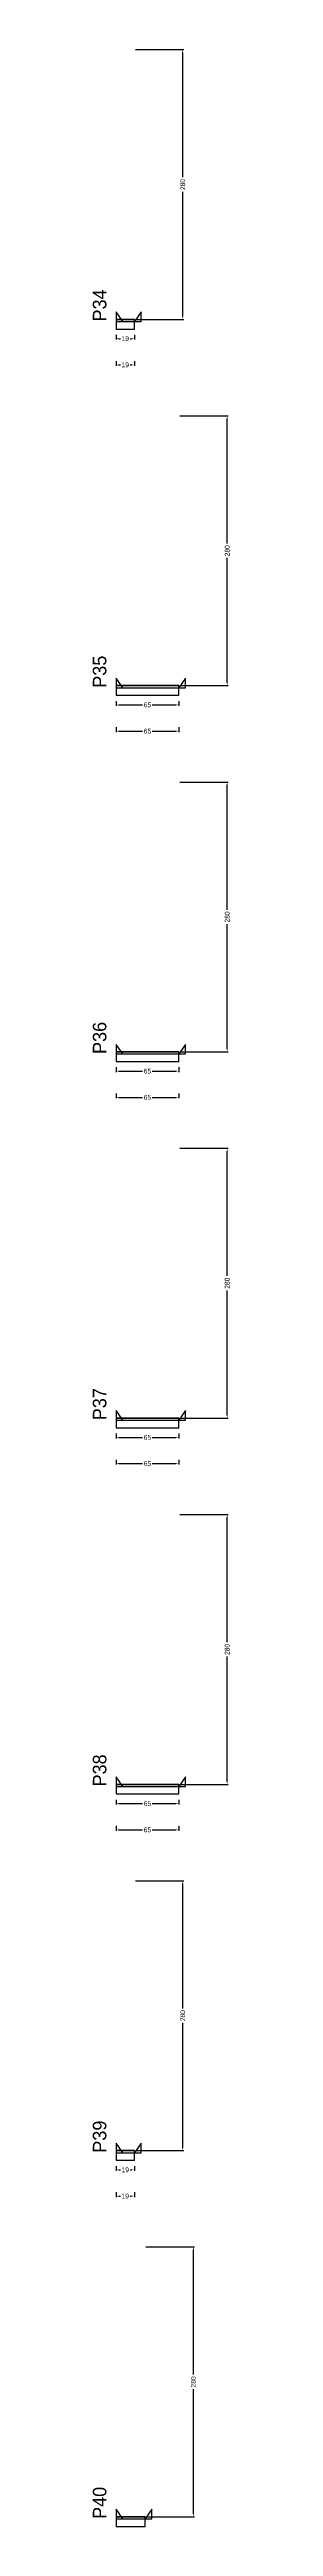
# Model space of a CAD drawing. Header units: centimetres. Extents: x -8500 to 4118, y -39526 to 295.
# Drawn here: x 3976 to 4118, y -14828 to -12258 of the extents above; entities that cross this region are included whole.
import ezdxf

# ---------------------------------------------------------------- set-up
doc = ezdxf.new("R2010")
doc.units = ezdxf.units.CM
for name, color, linetype in [('NOMENCLATURA', 7, 'Continuous'), ('SARR_2.2x10', 60, 'Continuous'), ('SARR_2.2x7', 40, 'Continuous')]:
    doc.layers.add(name, color=color, linetype=linetype)
doc.dimstyles.new('PAINEL-NOVA', dxfattribs={"dimtxt": 5, "dimasz": 3, "dimexe": 1, "dimexo": 1, "dimgap": 1, "dimtad": 1, "dimcen": 2.5, "dimazin": 3, "dimtfac": 1, "dimtmove": 0, "dimatfit": 3})

# ---------------------------------------------------------------- blocks, each defined once
blk = doc.blocks.new('_CLOSEDFILLED')
at = {"color": 0, "linetype": 'BYBLOCK'}
blk.add_solid([(-1, 0.16), (0, 0), (-1, -0.16)], dxfattribs=at)
blk = doc.blocks.new('*D879')
for p, q in [((4000, -12553.8), (4000, -12558.8)), ((4003, -12557.8), (4004.5, -12557.8)), ((4014.5, -12557.8), (4016, -12557.8)), ((4019, -12553.8), (4019, -12558.8))]:
    blk.add_line(p, q)
at = {"layer": 'Defpoints'}
for p in [(4000, -12552.8), (4000, -12557.8), (4019, -12552.8)]:
    blk.add_point(p, dxfattribs=at)
at = {"layer": 'SARR_2.2x10', "xscale": 3, "yscale": 3, "rotation": 180}
blk.add_blockref('_CLOSEDFILLED', (4000, -12557.8), dxfattribs=at)
at = {"layer": 'SARR_2.2x10', "xscale": 3, "yscale": 3}
blk.add_blockref('_CLOSEDFILLED', (4019, -12557.8), dxfattribs=at)
at = {"layer": 'SARR_2.2x10', "insert": (4009.5, -12557.8), "char_height": 5, "attachment_point": 5}
blk.add_mtext('19', dxfattribs=at)
blk = doc.blocks.new('*D880')
for p, q in [((4020, -12257.8), (4070, -12257.8)), ((4069, -12390.3), (4069, -12260.8)), ((4069, -12534.8), (4069, -12405.3)), ((4020, -12537.8), (4070, -12537.8))]:
    blk.add_line(p, q)
at = {"layer": 'Defpoints'}
for p in [(4019, -12257.8), (4019, -12537.8), (4069, -12537.8)]:
    blk.add_point(p, dxfattribs=at)
at = {"layer": 'SARR_2.2x10', "xscale": 3, "yscale": 3}
for p, rotation in [((4069, -12257.8), 90), ((4069, -12537.8), 270)]:
    blk.add_blockref('_CLOSEDFILLED', p, dxfattribs=dict(at, rotation=rotation))
at = {"layer": 'SARR_2.2x10', "insert": (4069, -12397.8), "char_height": 5, "attachment_point": 5, "rotation": 90}
blk.add_mtext('280', dxfattribs=at)
blk = doc.blocks.new('*D881')
for p, q in [((4020, -12257.8), (4070, -12257.8)), ((4069, -12390.3), (4069, -12260.8)), ((4069, -12534.8), (4069, -12405.3)), ((4020, -12537.8), (4070, -12537.8))]:
    blk.add_line(p, q)
at = {"layer": 'Defpoints'}
for p in [(4019, -12257.8), (4019, -12537.8), (4069, -12537.8)]:
    blk.add_point(p, dxfattribs=at)
at = {"layer": 'SARR_2.2x10', "xscale": 3, "yscale": 3}
for p, rotation in [((4069, -12257.8), 90), ((4069, -12537.8), 270)]:
    blk.add_blockref('_CLOSEDFILLED', p, dxfattribs=dict(at, rotation=rotation))
at = {"layer": 'SARR_2.2x10', "insert": (4069, -12397.8), "char_height": 5, "attachment_point": 5, "rotation": 90}
blk.add_mtext('280', dxfattribs=at)
blk = doc.blocks.new('*D882')
for p, q in [((4020, -12257.8), (4070, -12257.8)), ((4069, -12390.3), (4069, -12260.8)), ((4069, -12534.8), (4069, -12405.3)), ((4020, -12537.8), (4070, -12537.8))]:
    blk.add_line(p, q)
at = {"layer": 'Defpoints'}
for p in [(4019, -12257.8), (4019, -12537.8), (4069, -12537.8)]:
    blk.add_point(p, dxfattribs=at)
at = {"layer": 'SARR_2.2x10', "xscale": 3, "yscale": 3}
for p, rotation in [((4069, -12257.8), 90), ((4069, -12537.8), 270)]:
    blk.add_blockref('_CLOSEDFILLED', p, dxfattribs=dict(at, rotation=rotation))
at = {"layer": 'SARR_2.2x10', "insert": (4069, -12397.8), "char_height": 5, "attachment_point": 5, "rotation": 90}
blk.add_mtext('280', dxfattribs=at)
blk = doc.blocks.new('*D883')
for p, q in [((4020, -12257.8), (4070, -12257.8)), ((4069, -12390.3), (4069, -12260.8)), ((4069, -12534.8), (4069, -12405.3)), ((4020, -12537.8), (4070, -12537.8))]:
    blk.add_line(p, q)
at = {"layer": 'Defpoints'}
for p in [(4019, -12257.8), (4019, -12537.8), (4069, -12537.8)]:
    blk.add_point(p, dxfattribs=at)
at = {"layer": 'SARR_2.2x10', "xscale": 3, "yscale": 3}
for p, rotation in [((4069, -12257.8), 90), ((4069, -12537.8), 270)]:
    blk.add_blockref('_CLOSEDFILLED', p, dxfattribs=dict(at, rotation=rotation))
at = {"layer": 'SARR_2.2x10', "insert": (4069, -12397.8), "char_height": 5, "attachment_point": 5, "rotation": 90}
blk.add_mtext('280', dxfattribs=at)
blk = doc.blocks.new('*D884')
for p, q in [((4000, -12581), (4000, -12586)), ((4003, -12585), (4004.5, -12585)), ((4014.5, -12585), (4016, -12585)), ((4019, -12581), (4019, -12586))]:
    blk.add_line(p, q)
at = {"layer": 'Defpoints'}
for p in [(4000, -12580), (4000, -12585), (4019, -12580)]:
    blk.add_point(p, dxfattribs=at)
at = {"layer": 'SARR_2.2x10', "xscale": 3, "yscale": 3, "rotation": 180}
blk.add_blockref('_CLOSEDFILLED', (4000, -12585), dxfattribs=at)
at = {"layer": 'SARR_2.2x10', "xscale": 3, "yscale": 3}
blk.add_blockref('_CLOSEDFILLED', (4019, -12585), dxfattribs=at)
at = {"layer": 'SARR_2.2x10', "insert": (4009.5, -12585), "char_height": 5, "attachment_point": 5}
blk.add_mtext('19', dxfattribs=at)
blk = doc.blocks.new('GRA-E')
at = {"layer": 'SARR_2.2x7'}
blk.add_lwpolyline([(0, 0), (7, 0), (0, 10)], close=True, dxfattribs=at)
blk = doc.blocks.new('GRA-D')
at = {"layer": 'SARR_2.2x7'}
blk.add_lwpolyline([(0, 0), (7, 0), (7, 10)], close=True, dxfattribs=at)
blk = doc.blocks.new('*D905')
for p, q in [((4000, -12933.8), (4000, -12938.8)), ((4003, -12937.8), (4027.5, -12937.8)), ((4037.5, -12937.8), (4062, -12937.8)), ((4065, -12933.8), (4065, -12938.8))]:
    blk.add_line(p, q)
at = {"layer": 'Defpoints'}
for p in [(4000, -12932.8), (4000, -12937.8), (4065, -12932.8)]:
    blk.add_point(p, dxfattribs=at)
at = {"layer": 'SARR_2.2x10', "xscale": 3, "yscale": 3, "rotation": 180}
blk.add_blockref('_CLOSEDFILLED', (4000, -12937.8), dxfattribs=at)
at = {"layer": 'SARR_2.2x10', "xscale": 3, "yscale": 3}
blk.add_blockref('_CLOSEDFILLED', (4065, -12937.8), dxfattribs=at)
at = {"layer": 'SARR_2.2x10', "insert": (4032.5, -12937.8), "char_height": 5, "attachment_point": 5}
blk.add_mtext('65', dxfattribs=at)
blk = doc.blocks.new('*D906')
for p, q in [((4066, -12637.8), (4116, -12637.8)), ((4115, -12770.3), (4115, -12640.8)), ((4115, -12914.8), (4115, -12785.3)), ((4066, -12917.8), (4116, -12917.8))]:
    blk.add_line(p, q)
at = {"layer": 'Defpoints'}
for p in [(4065, -12637.8), (4065, -12917.8), (4115, -12917.8)]:
    blk.add_point(p, dxfattribs=at)
at = {"layer": 'SARR_2.2x10', "xscale": 3, "yscale": 3}
for p, rotation in [((4115, -12637.8), 90), ((4115, -12917.8), 270)]:
    blk.add_blockref('_CLOSEDFILLED', p, dxfattribs=dict(at, rotation=rotation))
at = {"layer": 'SARR_2.2x10', "insert": (4115, -12777.8), "char_height": 5, "attachment_point": 5, "rotation": 90}
blk.add_mtext('280', dxfattribs=at)
blk = doc.blocks.new('*D907')
for p, q in [((4066, -12637.8), (4116, -12637.8)), ((4115, -12770.3), (4115, -12640.8)), ((4115, -12914.8), (4115, -12785.3)), ((4066, -12917.8), (4116, -12917.8))]:
    blk.add_line(p, q)
at = {"layer": 'Defpoints'}
for p in [(4065, -12637.8), (4065, -12917.8), (4115, -12917.8)]:
    blk.add_point(p, dxfattribs=at)
at = {"layer": 'SARR_2.2x10', "xscale": 3, "yscale": 3}
for p, rotation in [((4115, -12637.8), 90), ((4115, -12917.8), 270)]:
    blk.add_blockref('_CLOSEDFILLED', p, dxfattribs=dict(at, rotation=rotation))
at = {"layer": 'SARR_2.2x10', "insert": (4115, -12777.8), "char_height": 5, "attachment_point": 5, "rotation": 90}
blk.add_mtext('280', dxfattribs=at)
blk = doc.blocks.new('*D908')
for p, q in [((4066, -12637.8), (4116, -12637.8)), ((4115, -12770.3), (4115, -12640.8)), ((4115, -12914.8), (4115, -12785.3)), ((4066, -12917.8), (4116, -12917.8))]:
    blk.add_line(p, q)
at = {"layer": 'Defpoints'}
for p in [(4065, -12637.8), (4065, -12917.8), (4115, -12917.8)]:
    blk.add_point(p, dxfattribs=at)
at = {"layer": 'SARR_2.2x10', "xscale": 3, "yscale": 3}
for p, rotation in [((4115, -12637.8), 90), ((4115, -12917.8), 270)]:
    blk.add_blockref('_CLOSEDFILLED', p, dxfattribs=dict(at, rotation=rotation))
at = {"layer": 'SARR_2.2x10', "insert": (4115, -12777.8), "char_height": 5, "attachment_point": 5, "rotation": 90}
blk.add_mtext('280', dxfattribs=at)
blk = doc.blocks.new('*D909')
for p, q in [((4066, -12637.8), (4116, -12637.8)), ((4115, -12770.3), (4115, -12640.8)), ((4115, -12914.8), (4115, -12785.3)), ((4066, -12917.8), (4116, -12917.8))]:
    blk.add_line(p, q)
at = {"layer": 'Defpoints'}
for p in [(4065, -12637.8), (4065, -12917.8), (4115, -12917.8)]:
    blk.add_point(p, dxfattribs=at)
at = {"layer": 'SARR_2.2x10', "xscale": 3, "yscale": 3}
for p, rotation in [((4115, -12637.8), 90), ((4115, -12917.8), 270)]:
    blk.add_blockref('_CLOSEDFILLED', p, dxfattribs=dict(at, rotation=rotation))
at = {"layer": 'SARR_2.2x10', "insert": (4115, -12777.8), "char_height": 5, "attachment_point": 5, "rotation": 90}
blk.add_mtext('280', dxfattribs=at)
blk = doc.blocks.new('*D910')
for p, q in [((4000, -12961), (4000, -12966)), ((4003, -12965), (4027.5, -12965)), ((4037.5, -12965), (4062, -12965)), ((4065, -12961), (4065, -12966))]:
    blk.add_line(p, q)
at = {"layer": 'Defpoints'}
for p in [(4000, -12960), (4000, -12965), (4065, -12960)]:
    blk.add_point(p, dxfattribs=at)
at = {"layer": 'SARR_2.2x10', "xscale": 3, "yscale": 3, "rotation": 180}
blk.add_blockref('_CLOSEDFILLED', (4000, -12965), dxfattribs=at)
at = {"layer": 'SARR_2.2x10', "xscale": 3, "yscale": 3}
blk.add_blockref('_CLOSEDFILLED', (4065, -12965), dxfattribs=at)
at = {"layer": 'SARR_2.2x10', "insert": (4032.5, -12965), "char_height": 5, "attachment_point": 5}
blk.add_mtext('65', dxfattribs=at)
blk = doc.blocks.new('*D931')
for p, q in [((4000, -13313.8), (4000, -13318.8)), ((4003, -13317.8), (4027.5, -13317.8)), ((4037.5, -13317.8), (4062, -13317.8)), ((4065, -13313.8), (4065, -13318.8))]:
    blk.add_line(p, q)
at = {"layer": 'Defpoints'}
for p in [(4000, -13312.8), (4000, -13317.8), (4065, -13312.8)]:
    blk.add_point(p, dxfattribs=at)
at = {"layer": 'SARR_2.2x10', "xscale": 3, "yscale": 3, "rotation": 180}
blk.add_blockref('_CLOSEDFILLED', (4000, -13317.8), dxfattribs=at)
at = {"layer": 'SARR_2.2x10', "xscale": 3, "yscale": 3}
blk.add_blockref('_CLOSEDFILLED', (4065, -13317.8), dxfattribs=at)
at = {"layer": 'SARR_2.2x10', "insert": (4032.5, -13317.8), "char_height": 5, "attachment_point": 5}
blk.add_mtext('65', dxfattribs=at)
blk = doc.blocks.new('*D932')
for p, q in [((4066, -13017.8), (4116, -13017.8)), ((4115, -13150.3), (4115, -13020.8)), ((4115, -13294.8), (4115, -13165.3)), ((4066, -13297.8), (4116, -13297.8))]:
    blk.add_line(p, q)
at = {"layer": 'Defpoints'}
for p in [(4065, -13017.8), (4065, -13297.8), (4115, -13297.8)]:
    blk.add_point(p, dxfattribs=at)
at = {"layer": 'SARR_2.2x10', "xscale": 3, "yscale": 3}
for p, rotation in [((4115, -13017.8), 90), ((4115, -13297.8), 270)]:
    blk.add_blockref('_CLOSEDFILLED', p, dxfattribs=dict(at, rotation=rotation))
at = {"layer": 'SARR_2.2x10', "insert": (4115, -13157.8), "char_height": 5, "attachment_point": 5, "rotation": 90}
blk.add_mtext('280', dxfattribs=at)
blk = doc.blocks.new('*D933')
for p, q in [((4066, -13017.8), (4116, -13017.8)), ((4115, -13150.3), (4115, -13020.8)), ((4115, -13294.8), (4115, -13165.3)), ((4066, -13297.8), (4116, -13297.8))]:
    blk.add_line(p, q)
at = {"layer": 'Defpoints'}
for p in [(4065, -13017.8), (4065, -13297.8), (4115, -13297.8)]:
    blk.add_point(p, dxfattribs=at)
at = {"layer": 'SARR_2.2x10', "xscale": 3, "yscale": 3}
for p, rotation in [((4115, -13017.8), 90), ((4115, -13297.8), 270)]:
    blk.add_blockref('_CLOSEDFILLED', p, dxfattribs=dict(at, rotation=rotation))
at = {"layer": 'SARR_2.2x10', "insert": (4115, -13157.8), "char_height": 5, "attachment_point": 5, "rotation": 90}
blk.add_mtext('280', dxfattribs=at)
blk = doc.blocks.new('*D934')
for p, q in [((4066, -13017.8), (4116, -13017.8)), ((4115, -13150.3), (4115, -13020.8)), ((4115, -13294.8), (4115, -13165.3)), ((4066, -13297.8), (4116, -13297.8))]:
    blk.add_line(p, q)
at = {"layer": 'Defpoints'}
for p in [(4065, -13017.8), (4065, -13297.8), (4115, -13297.8)]:
    blk.add_point(p, dxfattribs=at)
at = {"layer": 'SARR_2.2x10', "xscale": 3, "yscale": 3}
for p, rotation in [((4115, -13017.8), 90), ((4115, -13297.8), 270)]:
    blk.add_blockref('_CLOSEDFILLED', p, dxfattribs=dict(at, rotation=rotation))
at = {"layer": 'SARR_2.2x10', "insert": (4115, -13157.8), "char_height": 5, "attachment_point": 5, "rotation": 90}
blk.add_mtext('280', dxfattribs=at)
blk = doc.blocks.new('*D935')
for p, q in [((4066, -13017.8), (4116, -13017.8)), ((4115, -13150.3), (4115, -13020.8)), ((4115, -13294.8), (4115, -13165.3)), ((4066, -13297.8), (4116, -13297.8))]:
    blk.add_line(p, q)
at = {"layer": 'Defpoints'}
for p in [(4065, -13017.8), (4065, -13297.8), (4115, -13297.8)]:
    blk.add_point(p, dxfattribs=at)
at = {"layer": 'SARR_2.2x10', "xscale": 3, "yscale": 3}
for p, rotation in [((4115, -13017.8), 90), ((4115, -13297.8), 270)]:
    blk.add_blockref('_CLOSEDFILLED', p, dxfattribs=dict(at, rotation=rotation))
at = {"layer": 'SARR_2.2x10', "insert": (4115, -13157.8), "char_height": 5, "attachment_point": 5, "rotation": 90}
blk.add_mtext('280', dxfattribs=at)
blk = doc.blocks.new('*D936')
for p, q in [((4000, -13341), (4000, -13346)), ((4003, -13345), (4027.5, -13345)), ((4037.5, -13345), (4062, -13345)), ((4065, -13341), (4065, -13346))]:
    blk.add_line(p, q)
at = {"layer": 'Defpoints'}
for p in [(4000, -13340), (4000, -13345), (4065, -13340)]:
    blk.add_point(p, dxfattribs=at)
at = {"layer": 'SARR_2.2x10', "xscale": 3, "yscale": 3, "rotation": 180}
blk.add_blockref('_CLOSEDFILLED', (4000, -13345), dxfattribs=at)
at = {"layer": 'SARR_2.2x10', "xscale": 3, "yscale": 3}
blk.add_blockref('_CLOSEDFILLED', (4065, -13345), dxfattribs=at)
at = {"layer": 'SARR_2.2x10', "insert": (4032.5, -13345), "char_height": 5, "attachment_point": 5}
blk.add_mtext('65', dxfattribs=at)
blk = doc.blocks.new('*D957')
for p, q in [((4000, -13693.8), (4000, -13698.8)), ((4003, -13697.8), (4027.5, -13697.8)), ((4037.5, -13697.8), (4062, -13697.8)), ((4065, -13693.8), (4065, -13698.8))]:
    blk.add_line(p, q)
at = {"layer": 'Defpoints'}
for p in [(4000, -13692.8), (4000, -13697.8), (4065, -13692.8)]:
    blk.add_point(p, dxfattribs=at)
at = {"layer": 'SARR_2.2x10', "xscale": 3, "yscale": 3, "rotation": 180}
blk.add_blockref('_CLOSEDFILLED', (4000, -13697.8), dxfattribs=at)
at = {"layer": 'SARR_2.2x10', "xscale": 3, "yscale": 3}
blk.add_blockref('_CLOSEDFILLED', (4065, -13697.8), dxfattribs=at)
at = {"layer": 'SARR_2.2x10', "insert": (4032.5, -13697.8), "char_height": 5, "attachment_point": 5}
blk.add_mtext('65', dxfattribs=at)
blk = doc.blocks.new('*D958')
for p, q in [((4066, -13397.8), (4116, -13397.8)), ((4115, -13530.3), (4115, -13400.8)), ((4115, -13674.8), (4115, -13545.3)), ((4066, -13677.8), (4116, -13677.8))]:
    blk.add_line(p, q)
at = {"layer": 'Defpoints'}
for p in [(4065, -13397.8), (4065, -13677.8), (4115, -13677.8)]:
    blk.add_point(p, dxfattribs=at)
at = {"layer": 'SARR_2.2x10', "xscale": 3, "yscale": 3}
for p, rotation in [((4115, -13397.8), 90), ((4115, -13677.8), 270)]:
    blk.add_blockref('_CLOSEDFILLED', p, dxfattribs=dict(at, rotation=rotation))
at = {"layer": 'SARR_2.2x10', "insert": (4115, -13537.8), "char_height": 5, "attachment_point": 5, "rotation": 90}
blk.add_mtext('280', dxfattribs=at)
blk = doc.blocks.new('*D959')
for p, q in [((4066, -13397.8), (4116, -13397.8)), ((4115, -13530.3), (4115, -13400.8)), ((4115, -13674.8), (4115, -13545.3)), ((4066, -13677.8), (4116, -13677.8))]:
    blk.add_line(p, q)
at = {"layer": 'Defpoints'}
for p in [(4065, -13397.8), (4065, -13677.8), (4115, -13677.8)]:
    blk.add_point(p, dxfattribs=at)
at = {"layer": 'SARR_2.2x10', "xscale": 3, "yscale": 3}
for p, rotation in [((4115, -13397.8), 90), ((4115, -13677.8), 270)]:
    blk.add_blockref('_CLOSEDFILLED', p, dxfattribs=dict(at, rotation=rotation))
at = {"layer": 'SARR_2.2x10', "insert": (4115, -13537.8), "char_height": 5, "attachment_point": 5, "rotation": 90}
blk.add_mtext('280', dxfattribs=at)
blk = doc.blocks.new('*D960')
for p, q in [((4066, -13397.8), (4116, -13397.8)), ((4115, -13530.3), (4115, -13400.8)), ((4115, -13674.8), (4115, -13545.3)), ((4066, -13677.8), (4116, -13677.8))]:
    blk.add_line(p, q)
at = {"layer": 'Defpoints'}
for p in [(4065, -13397.8), (4065, -13677.8), (4115, -13677.8)]:
    blk.add_point(p, dxfattribs=at)
at = {"layer": 'SARR_2.2x10', "xscale": 3, "yscale": 3}
for p, rotation in [((4115, -13397.8), 90), ((4115, -13677.8), 270)]:
    blk.add_blockref('_CLOSEDFILLED', p, dxfattribs=dict(at, rotation=rotation))
at = {"layer": 'SARR_2.2x10', "insert": (4115, -13537.8), "char_height": 5, "attachment_point": 5, "rotation": 90}
blk.add_mtext('280', dxfattribs=at)
blk = doc.blocks.new('*D961')
for p, q in [((4066, -13397.8), (4116, -13397.8)), ((4115, -13530.3), (4115, -13400.8)), ((4115, -13674.8), (4115, -13545.3)), ((4066, -13677.8), (4116, -13677.8))]:
    blk.add_line(p, q)
at = {"layer": 'Defpoints'}
for p in [(4065, -13397.8), (4065, -13677.8), (4115, -13677.8)]:
    blk.add_point(p, dxfattribs=at)
at = {"layer": 'SARR_2.2x10', "xscale": 3, "yscale": 3}
for p, rotation in [((4115, -13397.8), 90), ((4115, -13677.8), 270)]:
    blk.add_blockref('_CLOSEDFILLED', p, dxfattribs=dict(at, rotation=rotation))
at = {"layer": 'SARR_2.2x10', "insert": (4115, -13537.8), "char_height": 5, "attachment_point": 5, "rotation": 90}
blk.add_mtext('280', dxfattribs=at)
blk = doc.blocks.new('*D962')
for p, q in [((4000, -13721), (4000, -13726)), ((4065, -13721), (4065, -13726)), ((4003, -13725), (4027.5, -13725)), ((4037.5, -13725), (4062, -13725))]:
    blk.add_line(p, q)
at = {"layer": 'Defpoints'}
for p in [(4000, -13720), (4065, -13720), (4000, -13725)]:
    blk.add_point(p, dxfattribs=at)
at = {"layer": 'SARR_2.2x10', "xscale": 3, "yscale": 3, "rotation": 180}
blk.add_blockref('_CLOSEDFILLED', (4000, -13725), dxfattribs=at)
at = {"layer": 'SARR_2.2x10', "xscale": 3, "yscale": 3}
blk.add_blockref('_CLOSEDFILLED', (4065, -13725), dxfattribs=at)
at = {"layer": 'SARR_2.2x10', "insert": (4032.5, -13725), "char_height": 5, "attachment_point": 5}
blk.add_mtext('65', dxfattribs=at)
blk = doc.blocks.new('*D983')
for p, q in [((4000, -14073.8), (4000, -14078.8)), ((4003, -14077.8), (4027.5, -14077.8)), ((4037.5, -14077.8), (4062, -14077.8)), ((4065, -14073.8), (4065, -14078.8))]:
    blk.add_line(p, q)
at = {"layer": 'Defpoints'}
for p in [(4000, -14072.8), (4000, -14077.8), (4065, -14072.8)]:
    blk.add_point(p, dxfattribs=at)
at = {"layer": 'SARR_2.2x10', "xscale": 3, "yscale": 3, "rotation": 180}
blk.add_blockref('_CLOSEDFILLED', (4000, -14077.8), dxfattribs=at)
at = {"layer": 'SARR_2.2x10', "xscale": 3, "yscale": 3}
blk.add_blockref('_CLOSEDFILLED', (4065, -14077.8), dxfattribs=at)
at = {"layer": 'SARR_2.2x10', "insert": (4032.5, -14077.8), "char_height": 5, "attachment_point": 5}
blk.add_mtext('65', dxfattribs=at)
blk = doc.blocks.new('*D984')
for p, q in [((4066, -13777.8), (4116, -13777.8)), ((4115, -13910.3), (4115, -13780.8)), ((4115, -14054.8), (4115, -13925.3)), ((4066, -14057.8), (4116, -14057.8))]:
    blk.add_line(p, q)
at = {"layer": 'Defpoints'}
for p in [(4065, -13777.8), (4065, -14057.8), (4115, -14057.8)]:
    blk.add_point(p, dxfattribs=at)
at = {"layer": 'SARR_2.2x10', "xscale": 3, "yscale": 3}
for p, rotation in [((4115, -13777.8), 90), ((4115, -14057.8), 270)]:
    blk.add_blockref('_CLOSEDFILLED', p, dxfattribs=dict(at, rotation=rotation))
at = {"layer": 'SARR_2.2x10', "insert": (4115, -13917.8), "char_height": 5, "attachment_point": 5, "rotation": 90}
blk.add_mtext('280', dxfattribs=at)
blk = doc.blocks.new('*D985')
for p, q in [((4066, -13777.8), (4116, -13777.8)), ((4115, -13910.3), (4115, -13780.8)), ((4115, -14054.8), (4115, -13925.3)), ((4066, -14057.8), (4116, -14057.8))]:
    blk.add_line(p, q)
at = {"layer": 'Defpoints'}
for p in [(4065, -13777.8), (4065, -14057.8), (4115, -14057.8)]:
    blk.add_point(p, dxfattribs=at)
at = {"layer": 'SARR_2.2x10', "xscale": 3, "yscale": 3}
for p, rotation in [((4115, -13777.8), 90), ((4115, -14057.8), 270)]:
    blk.add_blockref('_CLOSEDFILLED', p, dxfattribs=dict(at, rotation=rotation))
at = {"layer": 'SARR_2.2x10', "insert": (4115, -13917.8), "char_height": 5, "attachment_point": 5, "rotation": 90}
blk.add_mtext('280', dxfattribs=at)
blk = doc.blocks.new('*D986')
for p, q in [((4066, -13777.8), (4116, -13777.8)), ((4115, -13910.3), (4115, -13780.8)), ((4115, -14054.8), (4115, -13925.3)), ((4066, -14057.8), (4116, -14057.8))]:
    blk.add_line(p, q)
at = {"layer": 'Defpoints'}
for p in [(4065, -13777.8), (4065, -14057.8), (4115, -14057.8)]:
    blk.add_point(p, dxfattribs=at)
at = {"layer": 'SARR_2.2x10', "xscale": 3, "yscale": 3}
for p, rotation in [((4115, -13777.8), 90), ((4115, -14057.8), 270)]:
    blk.add_blockref('_CLOSEDFILLED', p, dxfattribs=dict(at, rotation=rotation))
at = {"layer": 'SARR_2.2x10', "insert": (4115, -13917.8), "char_height": 5, "attachment_point": 5, "rotation": 90}
blk.add_mtext('280', dxfattribs=at)
blk = doc.blocks.new('*D987')
for p, q in [((4066, -13777.8), (4116, -13777.8)), ((4115, -13910.3), (4115, -13780.8)), ((4115, -14054.8), (4115, -13925.3)), ((4066, -14057.8), (4116, -14057.8))]:
    blk.add_line(p, q)
at = {"layer": 'Defpoints'}
for p in [(4065, -13777.8), (4065, -14057.8), (4115, -14057.8)]:
    blk.add_point(p, dxfattribs=at)
at = {"layer": 'SARR_2.2x10', "xscale": 3, "yscale": 3}
for p, rotation in [((4115, -13777.8), 90), ((4115, -14057.8), 270)]:
    blk.add_blockref('_CLOSEDFILLED', p, dxfattribs=dict(at, rotation=rotation))
at = {"layer": 'SARR_2.2x10', "insert": (4115, -13917.8), "char_height": 5, "attachment_point": 5, "rotation": 90}
blk.add_mtext('280', dxfattribs=at)
blk = doc.blocks.new('*D988')
for p, q in [((4000, -14101), (4000, -14106)), ((4003, -14105), (4027.5, -14105)), ((4037.5, -14105), (4062, -14105)), ((4065, -14101), (4065, -14106))]:
    blk.add_line(p, q)
at = {"layer": 'Defpoints'}
for p in [(4000, -14100), (4000, -14105), (4065, -14100)]:
    blk.add_point(p, dxfattribs=at)
at = {"layer": 'SARR_2.2x10', "xscale": 3, "yscale": 3, "rotation": 180}
blk.add_blockref('_CLOSEDFILLED', (4000, -14105), dxfattribs=at)
at = {"layer": 'SARR_2.2x10', "xscale": 3, "yscale": 3}
blk.add_blockref('_CLOSEDFILLED', (4065, -14105), dxfattribs=at)
at = {"layer": 'SARR_2.2x10', "insert": (4032.5, -14105), "char_height": 5, "attachment_point": 5}
blk.add_mtext('65', dxfattribs=at)
blk = doc.blocks.new('*D1009')
for p, q in [((4000, -14453.8), (4000, -14458.8)), ((4003, -14457.8), (4004.5, -14457.8)), ((4014.5, -14457.8), (4016, -14457.8)), ((4019, -14453.8), (4019, -14458.8))]:
    blk.add_line(p, q)
at = {"layer": 'Defpoints'}
for p in [(4000, -14452.8), (4000, -14457.8), (4019, -14452.8)]:
    blk.add_point(p, dxfattribs=at)
at = {"layer": 'SARR_2.2x10', "xscale": 3, "yscale": 3, "rotation": 180}
blk.add_blockref('_CLOSEDFILLED', (4000, -14457.8), dxfattribs=at)
at = {"layer": 'SARR_2.2x10', "xscale": 3, "yscale": 3}
blk.add_blockref('_CLOSEDFILLED', (4019, -14457.8), dxfattribs=at)
at = {"layer": 'SARR_2.2x10', "insert": (4009.5, -14457.8), "char_height": 5, "attachment_point": 5}
blk.add_mtext('19', dxfattribs=at)
blk = doc.blocks.new('*D1010')
for p, q in [((4020, -14157.8), (4070, -14157.8)), ((4069, -14290.3), (4069, -14160.8)), ((4069, -14434.8), (4069, -14305.3)), ((4020, -14437.8), (4070, -14437.8))]:
    blk.add_line(p, q)
at = {"layer": 'Defpoints'}
for p in [(4019, -14157.8), (4019, -14437.8), (4069, -14437.8)]:
    blk.add_point(p, dxfattribs=at)
at = {"layer": 'SARR_2.2x10', "xscale": 3, "yscale": 3}
for p, rotation in [((4069, -14157.8), 90), ((4069, -14437.8), 270)]:
    blk.add_blockref('_CLOSEDFILLED', p, dxfattribs=dict(at, rotation=rotation))
at = {"layer": 'SARR_2.2x10', "insert": (4069, -14297.8), "char_height": 5, "attachment_point": 5, "rotation": 90}
blk.add_mtext('280', dxfattribs=at)
blk = doc.blocks.new('*D1011')
for p, q in [((4020, -14157.8), (4070, -14157.8)), ((4069, -14290.3), (4069, -14160.8)), ((4069, -14434.8), (4069, -14305.3)), ((4020, -14437.8), (4070, -14437.8))]:
    blk.add_line(p, q)
at = {"layer": 'Defpoints'}
for p in [(4019, -14157.8), (4019, -14437.8), (4069, -14437.8)]:
    blk.add_point(p, dxfattribs=at)
at = {"layer": 'SARR_2.2x10', "xscale": 3, "yscale": 3}
for p, rotation in [((4069, -14157.8), 90), ((4069, -14437.8), 270)]:
    blk.add_blockref('_CLOSEDFILLED', p, dxfattribs=dict(at, rotation=rotation))
at = {"layer": 'SARR_2.2x10', "insert": (4069, -14297.8), "char_height": 5, "attachment_point": 5, "rotation": 90}
blk.add_mtext('280', dxfattribs=at)
blk = doc.blocks.new('*D1012')
for p, q in [((4020, -14157.8), (4070, -14157.8)), ((4069, -14290.3), (4069, -14160.8)), ((4069, -14434.8), (4069, -14305.3)), ((4020, -14437.8), (4070, -14437.8))]:
    blk.add_line(p, q)
at = {"layer": 'Defpoints'}
for p in [(4019, -14157.8), (4019, -14437.8), (4069, -14437.8)]:
    blk.add_point(p, dxfattribs=at)
at = {"layer": 'SARR_2.2x10', "xscale": 3, "yscale": 3}
for p, rotation in [((4069, -14157.8), 90), ((4069, -14437.8), 270)]:
    blk.add_blockref('_CLOSEDFILLED', p, dxfattribs=dict(at, rotation=rotation))
at = {"layer": 'SARR_2.2x10', "insert": (4069, -14297.8), "char_height": 5, "attachment_point": 5, "rotation": 90}
blk.add_mtext('280', dxfattribs=at)
blk = doc.blocks.new('*D1013')
for p, q in [((4020, -14157.8), (4070, -14157.8)), ((4069, -14290.3), (4069, -14160.8)), ((4069, -14434.8), (4069, -14305.3)), ((4020, -14437.8), (4070, -14437.8))]:
    blk.add_line(p, q)
at = {"layer": 'Defpoints'}
for p in [(4019, -14157.8), (4019, -14437.8), (4069, -14437.8)]:
    blk.add_point(p, dxfattribs=at)
at = {"layer": 'SARR_2.2x10', "xscale": 3, "yscale": 3}
for p, rotation in [((4069, -14157.8), 90), ((4069, -14437.8), 270)]:
    blk.add_blockref('_CLOSEDFILLED', p, dxfattribs=dict(at, rotation=rotation))
at = {"layer": 'SARR_2.2x10', "insert": (4069, -14297.8), "char_height": 5, "attachment_point": 5, "rotation": 90}
blk.add_mtext('280', dxfattribs=at)
blk = doc.blocks.new('*D1014')
for p, q in [((4000, -14481), (4000, -14486)), ((4003, -14485), (4004.5, -14485)), ((4014.5, -14485), (4016, -14485)), ((4019, -14481), (4019, -14486))]:
    blk.add_line(p, q)
at = {"layer": 'Defpoints'}
for p in [(4000, -14480), (4000, -14485), (4019, -14480)]:
    blk.add_point(p, dxfattribs=at)
at = {"layer": 'SARR_2.2x10', "xscale": 3, "yscale": 3, "rotation": 180}
blk.add_blockref('_CLOSEDFILLED', (4000, -14485), dxfattribs=at)
at = {"layer": 'SARR_2.2x10', "xscale": 3, "yscale": 3}
blk.add_blockref('_CLOSEDFILLED', (4019, -14485), dxfattribs=at)
at = {"layer": 'SARR_2.2x10', "insert": (4009.5, -14485), "char_height": 5, "attachment_point": 5}
blk.add_mtext('19', dxfattribs=at)
blk = doc.blocks.new('*D1036')
for p, q in [((4031, -14537.8), (4081, -14537.8)), ((4080, -14670.3), (4080, -14540.8)), ((4080, -14814.8), (4080, -14685.3)), ((4031, -14817.8), (4081, -14817.8))]:
    blk.add_line(p, q)
at = {"layer": 'Defpoints'}
for p in [(4030, -14537.8), (4030, -14817.8), (4080, -14817.8)]:
    blk.add_point(p, dxfattribs=at)
at = {"layer": 'SARR_2.2x10', "xscale": 3, "yscale": 3}
for p, rotation in [((4080, -14537.8), 90), ((4080, -14817.8), 270)]:
    blk.add_blockref('_CLOSEDFILLED', p, dxfattribs=dict(at, rotation=rotation))
at = {"layer": 'SARR_2.2x10', "insert": (4080, -14677.8), "char_height": 5, "attachment_point": 5, "rotation": 90}
blk.add_mtext('280', dxfattribs=at)
blk = doc.blocks.new('*D1037')
for p, q in [((4031, -14537.8), (4081, -14537.8)), ((4080, -14670.3), (4080, -14540.8)), ((4080, -14814.8), (4080, -14685.3)), ((4031, -14817.8), (4081, -14817.8))]:
    blk.add_line(p, q)
at = {"layer": 'Defpoints'}
for p in [(4030, -14537.8), (4030, -14817.8), (4080, -14817.8)]:
    blk.add_point(p, dxfattribs=at)
at = {"layer": 'SARR_2.2x10', "xscale": 3, "yscale": 3}
for p, rotation in [((4080, -14537.8), 90), ((4080, -14817.8), 270)]:
    blk.add_blockref('_CLOSEDFILLED', p, dxfattribs=dict(at, rotation=rotation))
at = {"layer": 'SARR_2.2x10', "insert": (4080, -14677.8), "char_height": 5, "attachment_point": 5, "rotation": 90}
blk.add_mtext('280', dxfattribs=at)
blk = doc.blocks.new('*D1038')
for p, q in [((4031, -14537.8), (4081, -14537.8)), ((4080, -14670.3), (4080, -14540.8)), ((4080, -14814.8), (4080, -14685.3)), ((4031, -14817.8), (4081, -14817.8))]:
    blk.add_line(p, q)
at = {"layer": 'Defpoints'}
for p in [(4030, -14537.8), (4030, -14817.8), (4080, -14817.8)]:
    blk.add_point(p, dxfattribs=at)
at = {"layer": 'SARR_2.2x10', "xscale": 3, "yscale": 3}
for p, rotation in [((4080, -14537.8), 90), ((4080, -14817.8), 270)]:
    blk.add_blockref('_CLOSEDFILLED', p, dxfattribs=dict(at, rotation=rotation))
at = {"layer": 'SARR_2.2x10', "insert": (4080, -14677.8), "char_height": 5, "attachment_point": 5, "rotation": 90}
blk.add_mtext('280', dxfattribs=at)
blk = doc.blocks.new('*D1039')
for p, q in [((4031, -14537.8), (4081, -14537.8)), ((4080, -14670.3), (4080, -14540.8)), ((4080, -14814.8), (4080, -14685.3)), ((4031, -14817.8), (4081, -14817.8))]:
    blk.add_line(p, q)
at = {"layer": 'Defpoints'}
for p in [(4030, -14537.8), (4030, -14817.8), (4080, -14817.8)]:
    blk.add_point(p, dxfattribs=at)
at = {"layer": 'SARR_2.2x10', "xscale": 3, "yscale": 3}
for p, rotation in [((4080, -14537.8), 90), ((4080, -14817.8), 270)]:
    blk.add_blockref('_CLOSEDFILLED', p, dxfattribs=dict(at, rotation=rotation))
at = {"layer": 'SARR_2.2x10', "insert": (4080, -14677.8), "char_height": 5, "attachment_point": 5, "rotation": 90}
blk.add_mtext('280', dxfattribs=at)

msp = doc.modelspace()

# ---------------------------------------------------------------- linework, layer by layer
at = {"layer": 'SARR_2.2x10'}
for p, q in [((4019, -12537.8), (4000, -12537.8)), ((4000, -12537.8), (4000, -12547.8)), ((4019, -12547.8), (4019, -12537.8)), ((4000, -12547.8), (4019, -12547.8)), ((4065, -12917.8), (4000, -12917.8)), ((4000, -12917.8), (4000, -12927.8)), ((4065, -12927.8), (4065, -12917.8)), ((4000, -12927.8), (4065, -12927.8)), ((4065, -13297.8), (4000, -13297.8)), ((4000, -13297.8), (4000, -13307.8)), ((4000, -13307.8), (4065, -13307.8)), ((4065, -13307.8), (4065, -13297.8)), ((4065, -13677.8), (4000, -13677.8)), ((4000, -13677.8), (4000, -13687.8)), ((4000, -13687.8), (4065, -13687.8)), ((4065, -13687.8), (4065, -13677.8)), ((4065, -14057.8), (4000, -14057.8)), ((4000, -14057.8), (4000, -14067.8)), ((4065, -14067.8), (4065, -14057.8)), ((4000, -14067.8), (4065, -14067.8)), ((4019, -14437.8), (4000, -14437.8)), ((4000, -14437.8), (4000, -14447.8)), ((4019, -14447.8), (4019, -14437.8)), ((4000, -14447.8), (4019, -14447.8)), ((4030, -14817.8), (4000, -14817.8)), ((4000, -14817.8), (4000, -14827.8)), ((4000, -14827.8), (4030, -14827.8)), ((4030, -14827.8), (4030, -14817.8))]:
    msp.add_line(p, q, dxfattribs=at)
at = {"layer": 'SARR_2.2x7'}
for p, q in [((4019, -12537.8), (4000, -12537.8)), ((4000, -12537.8), (4000, -12540)), ((4000, -12537.8), (4007, -12537.8)), ((4000, -12537.8), (4007, -12537.8)), ((4000, -12537.8), (4007, -12537.8)), ((4000, -12537.8), (4007, -12537.8)), ((4000, -12540), (4019, -12540)), ((4007, -12537.8), (4019, -12537.8)), ((4007, -12537.8), (4019, -12537.8)), ((4007, -12537.8), (4019, -12537.8)), ((4007, -12537.8), (4019, -12537.8)), ((4019, -12540), (4019, -12537.8)), ((4065, -12917.8), (4000, -12917.8)), ((4000, -12917.8), (4000, -12920)), ((4000, -12917.8), (4007, -12917.8)), ((4000, -12917.8), (4007, -12917.8)), ((4000, -12917.8), (4007, -12917.8)), ((4000, -12917.8), (4007, -12917.8)), ((4000, -12920), (4065, -12920)), ((4007, -12917.8), (4065, -12917.8)), ((4007, -12917.8), (4065, -12917.8)), ((4007, -12917.8), (4065, -12917.8)), ((4007, -12917.8), (4065, -12917.8)), ((4065, -12920), (4065, -12917.8)), ((4065, -13297.8), (4000, -13297.8)), ((4000, -13297.8), (4000, -13300)), ((4000, -13297.8), (4007, -13297.8)), ((4000, -13297.8), (4007, -13297.8)), ((4000, -13297.8), (4007, -13297.8)), ((4000, -13297.8), (4007, -13297.8)), ((4000, -13300), (4065, -13300)), ((4007, -13297.8), (4065, -13297.8)), ((4007, -13297.8), (4065, -13297.8)), ((4007, -13297.8), (4065, -13297.8)), ((4007, -13297.8), (4065, -13297.8)), ((4065, -13300), (4065, -13297.8)), ((4065, -13677.8), (4000, -13677.8)), ((4000, -13677.8), (4000, -13680)), ((4000, -13677.8), (4007, -13677.8)), ((4000, -13677.8), (4007, -13677.8)), ((4000, -13677.8), (4007, -13677.8)), ((4000, -13677.8), (4007, -13677.8)), ((4000, -13680), (4065, -13680)), ((4007, -13677.8), (4065, -13677.8)), ((4007, -13677.8), (4065, -13677.8)), ((4007, -13677.8), (4065, -13677.8)), ((4007, -13677.8), (4065, -13677.8)), ((4065, -13680), (4065, -13677.8)), ((4065, -14057.8), (4000, -14057.8)), ((4000, -14057.8), (4000, -14060)), ((4000, -14057.8), (4007, -14057.8)), ((4000, -14057.8), (4007, -14057.8)), ((4000, -14057.8), (4007, -14057.8)), ((4000, -14057.8), (4007, -14057.8)), ((4007, -14057.8), (4065, -14057.8)), ((4007, -14057.8), (4065, -14057.8)), ((4007, -14057.8), (4065, -14057.8)), ((4007, -14057.8), (4065, -14057.8)), ((4065, -14060), (4065, -14057.8)), ((4000, -14060), (4065, -14060)), ((4019, -14437.8), (4000, -14437.8)), ((4000, -14437.8), (4000, -14440)), ((4000, -14437.8), (4007, -14437.8)), ((4000, -14437.8), (4007, -14437.8)), ((4000, -14437.8), (4007, -14437.8)), ((4000, -14437.8), (4007, -14437.8)), ((4000, -14440), (4019, -14440)), ((4007, -14437.8), (4019, -14437.8)), ((4007, -14437.8), (4019, -14437.8)), ((4007, -14437.8), (4019, -14437.8)), ((4007, -14437.8), (4019, -14437.8)), ((4019, -14440), (4019, -14437.8)), ((4030, -14817.8), (4000, -14817.8)), ((4000, -14817.8), (4000, -14820)), ((4000, -14817.8), (4007, -14817.8)), ((4000, -14817.8), (4007, -14817.8)), ((4000, -14817.8), (4007, -14817.8)), ((4000, -14817.8), (4007, -14817.8)), ((4000, -14820), (4030, -14820)), ((4007, -14817.8), (4030, -14817.8)), ((4007, -14817.8), (4030, -14817.8)), ((4007, -14817.8), (4030, -14817.8)), ((4007, -14817.8), (4030, -14817.8)), ((4030, -14820), (4030, -14817.8))]:
    msp.add_line(p, q, dxfattribs=at)

# ---------------------------------------------------------------- block references
for name, p in [('GRA-E', (4000, -12540)), ('GRA-D', (4019, -12540)), ('GRA-E', (4000, -12920)), ('GRA-D', (4065, -12920)), ('GRA-E', (4000, -13300)), ('GRA-D', (4065, -13300)), ('GRA-E', (4000, -13680)), ('GRA-D', (4065, -13680)), ('GRA-E', (4000, -14060)), ('GRA-D', (4065, -14060)), ('GRA-E', (4000, -14440)), ('GRA-D', (4019, -14440)), ('GRA-E', (4000, -14820)), ('GRA-D', (4030, -14820))]:
    msp.add_blockref(name, p, dxfattribs=at)

# ---------------------------------------------------------------- texts
at = {"layer": 'NOMENCLATURA'}
for s, p in [('P34', (3990, -12540)), ('P35', (3990, -12920)), ('P36', (3990, -13300)), ('P37', (3990, -13680)), ('P38', (3990, -14060)), ('P39', (3990, -14440)), ('P40', (3990, -14820))]:
    msp.add_text(s, height=14, rotation=90, dxfattribs=at).set_placement(p)

# ---------------------------------------------------------------- dimensions: what is measured, and where the dimension line sits
at = {"layer": 'SARR_2.2x10'}
for base, p1, p2, picture, middle in [((4069, -12537.8), (4019, -12537.8), (4019, -12257.8), '*D880', (4069, -12397.8)), ((4069, -12537.8), (4019, -12537.8), (4019, -12257.8), '*D881', (4069, -12397.8)), ((4069, -12537.8), (4019, -12537.8), (4019, -12257.8), '*D882', (4069, -12397.8)), ((4069, -12537.8), (4019, -12537.8), (4019, -12257.8), '*D883', (4069, -12397.8)), ((4115, -12917.8), (4065, -12917.8), (4065, -12637.8), '*D906', (4115, -12777.8)), ((4115, -12917.8), (4065, -12917.8), (4065, -12637.8), '*D907', (4115, -12777.8)), ((4115, -12917.8), (4065, -12917.8), (4065, -12637.8), '*D908', (4115, -12777.8)), ((4115, -12917.8), (4065, -12917.8), (4065, -12637.8), '*D909', (4115, -12777.8)), ((4115, -13297.8), (4065, -13297.8), (4065, -13017.8), '*D932', (4115, -13157.8)), ((4115, -13297.8), (4065, -13297.8), (4065, -13017.8), '*D933', (4115, -13157.8)), ((4115, -13297.8), (4065, -13297.8), (4065, -13017.8), '*D934', (4115, -13157.8)), ((4115, -13297.8), (4065, -13297.8), (4065, -13017.8), '*D935', (4115, -13157.8)), ((4115, -13677.8), (4065, -13677.8), (4065, -13397.8), '*D958', (4115, -13537.8)), ((4115, -13677.8), (4065, -13677.8), (4065, -13397.8), '*D959', (4115, -13537.8)), ((4115, -13677.8), (4065, -13677.8), (4065, -13397.8), '*D960', (4115, -13537.8)), ((4115, -13677.8), (4065, -13677.8), (4065, -13397.8), '*D961', (4115, -13537.8)), ((4115, -14057.8), (4065, -14057.8), (4065, -13777.8), '*D984', (4115, -13917.8)), ((4115, -14057.8), (4065, -14057.8), (4065, -13777.8), '*D985', (4115, -13917.8)), ((4115, -14057.8), (4065, -14057.8), (4065, -13777.8), '*D986', (4115, -13917.8)), ((4115, -14057.8), (4065, -14057.8), (4065, -13777.8), '*D987', (4115, -13917.8)), ((4069, -14437.8), (4019, -14437.8), (4019, -14157.8), '*D1010', (4069, -14297.8)), ((4069, -14437.8), (4019, -14437.8), (4019, -14157.8), '*D1011', (4069, -14297.8)), ((4069, -14437.8), (4019, -14437.8), (4019, -14157.8), '*D1012', (4069, -14297.8)), ((4069, -14437.8), (4019, -14437.8), (4019, -14157.8), '*D1013', (4069, -14297.8)), ((4080, -14817.8), (4030, -14817.8), (4030, -14537.8), '*D1036', (4080, -14677.8)), ((4080, -14817.8), (4030, -14817.8), (4030, -14537.8), '*D1037', (4080, -14677.8)), ((4080, -14817.8), (4030, -14817.8), (4030, -14537.8), '*D1038', (4080, -14677.8)), ((4080, -14817.8), (4030, -14817.8), (4030, -14537.8), '*D1039', (4080, -14677.8))]:
    dim = msp.add_linear_dim(base=base, p1=p1, p2=p2, angle=90, dimstyle='PAINEL-NOVA', dxfattribs=at)
    dim.commit()
    dim.dimension.update_dxf_attribs({"geometry": picture, "text_midpoint": middle})
for base, p1, p2, picture, middle in [((4000, -12557.8), (4000, -12552.8), (4019, -12552.8), '*D879', (4009.5, -12557.8)), ((4000, -12585), (4000, -12580), (4019, -12580), '*D884', (4009.5, -12585)), ((4000, -12937.8), (4000, -12932.8), (4065, -12932.8), '*D905', (4032.5, -12937.8)), ((4000, -12965), (4000, -12960), (4065, -12960), '*D910', (4032.5, -12965)), ((4000, -13317.8), (4000, -13312.8), (4065, -13312.8), '*D931', (4032.5, -13317.8)), ((4000, -13345), (4000, -13340), (4065, -13340), '*D936', (4032.5, -13345)), ((4000, -13697.8), (4000, -13692.8), (4065, -13692.8), '*D957', (4032.5, -13697.8)), ((4000, -13725), (4000, -13720), (4065, -13720), '*D962', (4032.5, -13725)), ((4000, -14077.8), (4000, -14072.8), (4065, -14072.8), '*D983', (4032.5, -14077.8)), ((4000, -14105), (4000, -14100), (4065, -14100), '*D988', (4032.5, -14105)), ((4000, -14457.8), (4000, -14452.8), (4019, -14452.8), '*D1009', (4009.5, -14457.8)), ((4000, -14485), (4000, -14480), (4019, -14480), '*D1014', (4009.5, -14485))]:
    dim = msp.add_linear_dim(base=base, p1=p1, p2=p2, dimstyle='PAINEL-NOVA', dxfattribs=at)
    dim.commit()
    dim.dimension.update_dxf_attribs({"geometry": picture, "text_midpoint": middle})

doc.saveas('drawing.dxf')
